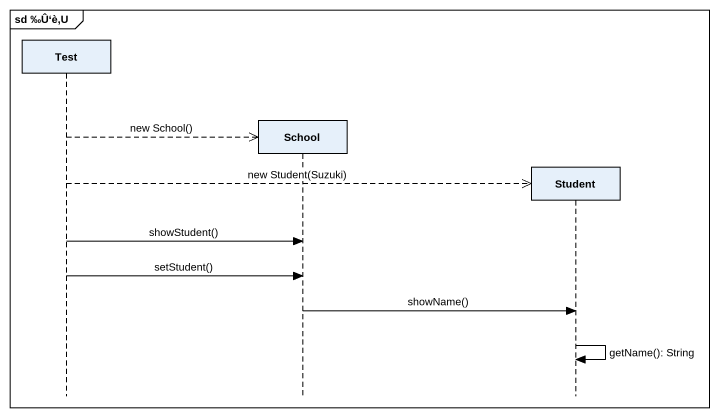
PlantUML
@startuml
mainframe sd ‰Û‘è‚U
hide footbox
participant Test
participant School
participant Student

Test -->> School ** : new School()
Test -->> Student ** : new Student(Suzuki)
Test -> School : showStudent()
Test -> School : setStudent()
School -> Student : showName()
Student -> Student : getName(): String
@enduml
